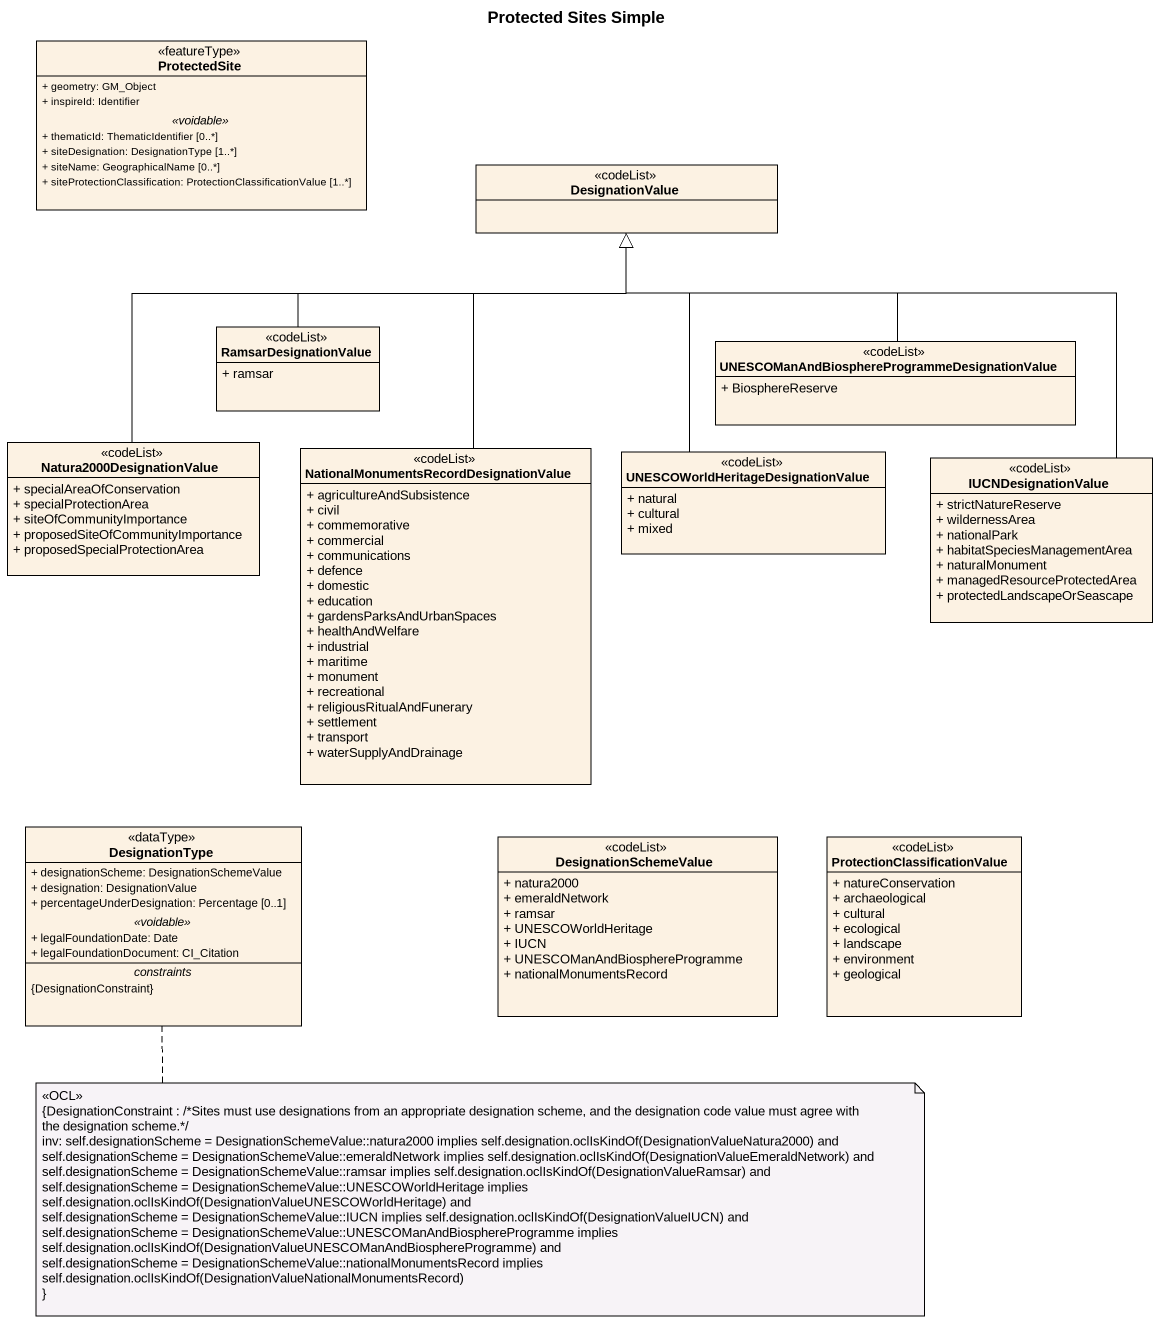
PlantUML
@startuml
title Protected Sites Simple
hide circle
hide empty members
skinparam classAttributeIconSize 0
class ProtectedSite <<featureType>> {
  + geometry: GM_Object
  + inspireId: Identifier
  .. <<voidable>> ..
  + thematicId: ThematicIdentifier [0..*]
  + siteDesignation: DesignationType [1..*]
  + siteName: GeographicalName [0..*]
  + siteProtectionClassification: ProtectionClassificationValue [1..*]
}
class DesignationValue <<codeList>>
class RamsarDesignationValue <<codeList>> {
  + ramsar
}
class "UNESCOManAndBiosphereProgrammeDesignationValue" as UNESCOManAndBiosphereProgram <<codeList>> {
  + BiosphereReserve
}
class Natura2000DesignationValue <<codeList>> {
  + specialAreaOfConservation
  + specialProtectionArea
  + siteOfCommunityImportance
  + proposedSiteOfCommunityImportance
  + proposedSpecialProtectionArea
}
class "NationalMonumentsRecordDesignationValue" as NationalMonumentsRecordDesig <<codeList>> {
  + agricultureAndSubsistence
  + civil
  + commemorative
  + commercial
  + communications
  + defence
  + domestic
  + education
  + gardensParksAndUrbanSpaces
  + healthAndWelfare
  + industrial
  + maritime
  + monument
  + recreational
  + religiousRitualAndFunerary
  + settlement
  + transport
  + waterSupplyAndDrainage
}
class "UNESCOWorldHeritageDesignationValue" as UNESCOWorldHeritageDesignati <<codeList>> {
  + natural
  + cultural
  + mixed
}
class IUCNDesignationValue <<codeList>> {
  + strictNatureReserve
  + wildernessArea
  + nationalPark
  + habitatSpeciesManagementArea
  + naturalMonument
  + managedResourceProtectedArea
  + protectedLandscapeOrSeascape
}
class DesignationType <<dataType>> {
  + designationScheme: DesignationSchemeValue
  + designation: DesignationValue
  + percentageUnderDesignation: Percentage [0..1]
  .. <<voidable>> ..
  + legalFoundationDate: Date
  + legalFoundationDocument: CI_Citation
  -- constraints --
  {DesignationConstraint}
}
class DesignationSchemeValue <<codeList>> {
  + natura2000
  + emeraldNetwork
  + ramsar
  + UNESCOWorldHeritage
  + IUCN
  + UNESCOManAndBiosphereProgramme
  + nationalMonumentsRecord
}
class "ProtectionClassificationValue" as ProtectionClassificationValu <<codeList>> {
  + natureConservation
  + archaeological
  + cultural
  + ecological
  + landscape
  + environment
  + geological
}
RamsarDesignationValue -right-|> DesignationValue
UNESCOManAndBiosphereProgram -up-|> DesignationValue
Natura2000DesignationValue -up-|> DesignationValue
NationalMonumentsRecordDesig -up-|> DesignationValue
UNESCOWorldHeritageDesignati -up-|> DesignationValue
IUCNDesignationValue -up-|> DesignationValue
note bottom of DesignationType
  <<OCL>>
  {DesignationConstraint : /*Sites must use designations from an appropriate designation scheme, and the designation code value must agree with the designation scheme.*/
  inv: self.designationScheme = DesignationSchemeValue::natura2000 implies self.designation.oclIsKindOf(DesignationValueNatura2000) and
  self.designationScheme = DesignationSchemeValue::emeraldNetwork implies self.designation.oclIsKindOf(DesignationValueEmeraldNetwork) and
  self.designationScheme = DesignationSchemeValue::ramsar implies self.designation.oclIsKindOf(DesignationValueRamsar) and
  self.designationScheme = DesignationSchemeValue::UNESCOWorldHeritage implies self.designation.oclIsKindOf(DesignationValueUNESCOWorldHeritage) and
  self.designationScheme = DesignationSchemeValue::IUCN implies self.designation.oclIsKindOf(DesignationValueIUCN) and
  self.designationScheme = DesignationSchemeValue::UNESCOManAndBiosphereProgramme implies self.designation.oclIsKindOf(DesignationValueUNESCOManAndBiosphereProgramme) and
  self.designationScheme = DesignationSchemeValue::nationalMonumentsRecord implies self.designation.oclIsKindOf(DesignationValueNationalMonumentsRecord)
  ~}
end note
@enduml
